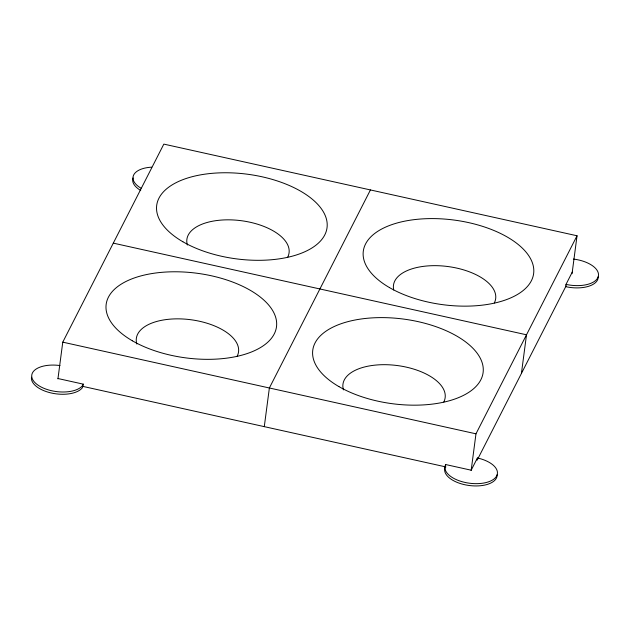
<?xml version="1.0" encoding="UTF-8"?>
<svg xmlns="http://www.w3.org/2000/svg" width="630" height="630" viewBox="0 0 630 630"><rect width="100%" height="100%" fill="white"/><g stroke="black" fill="none" stroke-linecap="round" stroke-linejoin="round"><path stroke-width="0.94" d="M57.936 378.874L62.772 342.153L163.831 144.112L577.041 235.777L572.048 273.672M57.984 378.536L83.278 384.15L82.443 387.647A26.428 13.135 7.5 0 1 52.258 393.207A26.428 13.135 7.5 0 1 31.5 377.205M264.285 426.644L269.372 387.986L370.432 189.945M445.678 464.546A26.428 13.135 7.5 0 0 464.948 482.423A26.428 13.135 7.5 0 0 496.692 475.863A26.428 13.135 7.5 0 0 477.422 457.978L471.185 470.201L445.678 464.546L445.378 466.814A26.428 13.135 7.5 0 0 468.035 485.336A26.428 13.135 7.5 0 0 497.141 474.776M471.145 470.539L475.973 433.818L577.041 235.777M477.123 460.247L477.422 457.978M521.419 373.448L526.507 334.798L113.298 243.133M572.245 272.152L566.008 284.382L565.708 286.658A26.428 13.135 7.5 0 0 598.201 276.727M83.278 384.15L82.743 385.371A26.428 13.135 7.5 0 1 51.447 390.695A26.428 13.135 7.5 0 1 32.075 373.818A26.428 13.135 7.5 0 1 60 365.558M477.595 459.333L566.134 285.823M62.772 342.153L475.973 433.818M82.664 386.348L445.906 466.932M573.387 259.064A26.428 13.135 7.5 0 1 598.24 276.586A26.428 13.135 7.5 0 1 566.008 284.382M141.018 188.189A26.232 13.041 7.5 0 1 151.743 167.171M140.718 190.465A26.232 13.041 7.5 0 1 133.072 177.951M187.37 245.023A51.534 25.61 7.5 0 1 240.203 220.563A51.534 25.61 7.5 0 1 287.713 257.127M136.836 344.051A51.534 25.61 7.5 0 1 189.669 319.583A51.534 25.61 7.5 0 1 237.179 356.155M343.445 389.883A51.534 25.61 7.5 0 1 396.278 365.416A51.534 25.61 7.5 0 1 443.788 401.987M393.742 289.997A51.534 25.61 7.5 0 1 447.647 266.498A51.534 25.61 7.5 0 1 494.314 302.959M182.857 241.747A85.893 42.683 7.5 0 0 324.765 234.927A85.893 42.683 7.5 0 0 217.98 172.935A85.893 42.683 7.5 0 0 182.857 241.747M132.331 340.775A85.893 42.683 7.5 0 0 274.231 333.947A85.893 42.683 7.5 0 0 167.446 271.955A85.893 42.683 7.5 0 0 132.331 340.775M338.932 386.607A85.893 42.683 7.5 0 0 480.84 379.78A85.893 42.683 7.5 0 0 374.047 317.788A85.893 42.683 7.5 0 0 338.932 386.607M389.466 287.587A85.893 42.683 7.5 0 0 531.366 280.76A85.893 42.683 7.5 0 0 424.581 218.768A85.893 42.683 7.5 0 0 389.466 287.587"/></g></svg>
